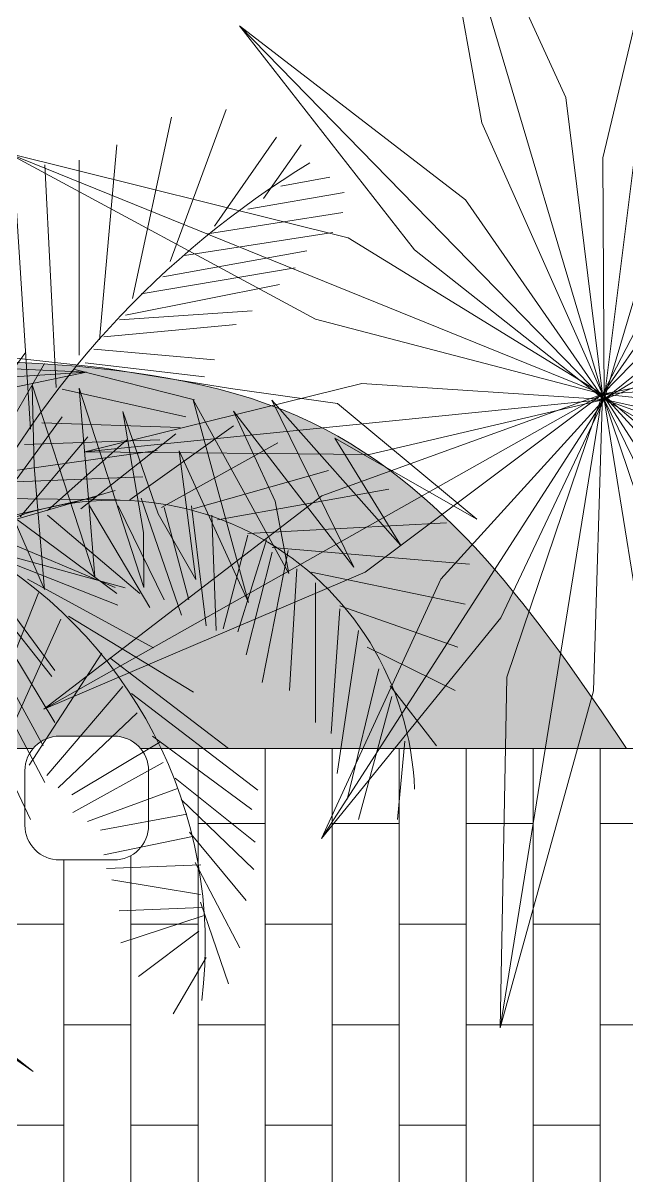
# Model space of a CAD drawing. Header units: metres. Extents: x 8 to 2416, y -346 to 476.
# Drawn here: x 38.32 to 39.54, y 40.29 to 42.618 of the extents above; entities that cross this region are included whole.
import ezdxf

# ---------------------------------------------------------------- set-up
doc = ezdxf.new("R2010")
doc.units = ezdxf.units.M
doc.linetypes.add('0', pattern=[0])
doc.layers.get('0').update_dxf_attribs({"color": 250, "linetype": '0', "lineweight": 20})
for name, color, linetype, lineweight in [('A-WALL', 250, 'Continuous', 20), ('ARBOLES', 86, 'Continuous', 0), ('baños', 140, 'Continuous', 0), ('piso', 253, 'Continuous', 0)]:
    doc.layers.add(name, color=color, linetype=linetype, lineweight=lineweight)
doc.layers.add('arboles oscuros', color=7, linetype='Continuous', lineweight=0, true_color=0x4d582c)
doc.layers.add('grama', color=7, linetype='Continuous', lineweight=0, true_color=0x698c45)
doc.layers.add('hatch piso', color=253, linetype='Continuous', lineweight=0, transparency=0.7)

# ---------------------------------------------------------------- blocks, each defined once
blk = doc.blocks.new('ARBUSTO 2')
at = {"layer": 'arboles oscuros', "color": 252, "true_color": 0x8da178}
for p, q in [((-0.05977702681866504, 1.359074349447354), (2.273736754432321e-13, 5.684341886080801e-14)), ((1.025296746805907, 0.8941045583435425), (2.273736754432321e-13, 2.842170943040401e-14)), ((-1.09983748001946, 0.8006334353528928), (2.273736754432321e-13, 5.684341886080801e-14)), ((-1.311697878169525, -0.3607007855079871), (2.273736754432321e-13, 5.684341886080801e-14)), ((-0.5358230202971299, -1.250419957926198), (2.273736754432321e-13, 5.684341886080801e-14)), ((1.338301157843489, -0.2441442016020687), (2.273736754432321e-13, 5.684341886080801e-14)), ((0.6435375006567483, -1.198547398107166), (2.273736754432321e-13, 5.684341886080801e-14))]:
    blk.add_line(p, q, dxfattribs=at)
for points in [[(2.273736754432321e-13, 5.684341886080801e-14), (0.07705867763343122, 0.6283973886395131), (-0.05977702681866504, 1.359074349447354), (-0.1086469566062078, 0.619762369598817), (2.273736754432321e-13, 5.684341886080801e-14)], [(2.273736754432321e-13, 2.842170943040401e-14), (0.5393461615883552, 0.3315524631603068), (1.025296746805907, 0.8941045583435425), (0.4168094627543724, 0.4713591281699507), (2.273736754432321e-13, 2.842170943040401e-14)], [(2.273736754432321e-13, 5.684341886080801e-14), (-0.443255562289778, 0.452046263502524), (-1.09983748001946, 0.8006334353529212), (-0.5522900016483163, 0.3014719058714377), (2.273736754432321e-13, 5.684341886080801e-14)], [(2.273736754432321e-13, 2.842170943040401e-14), (-0.6297893230430418, -0.06470491811515444), (-1.311697878169525, -0.3607007855079871), (-0.5800474107859372, -0.2438330518832856), (2.273736754432321e-13, 2.842170943040401e-14)], [(2.273736754432321e-13, 5.684341886080801e-14), (-0.3420788781838837, -0.5327319766522578), (-0.5358230202971299, -1.250419957926169), (-0.1710172887908357, -0.605526748282017), (2.273736754432321e-13, 5.684341886080801e-14)], [(2.273736754432321e-13, 8.526512829121202e-14), (0.5954949852105074, -0.2149582295162702), (1.338301157843489, -0.2441442016020403), (0.62839985529763, -0.03198715074481129), (2.273736754432321e-13, 8.526512829121202e-14)], [(2.273736754432321e-13, 8.526512829121202e-14), (0.2032239390853192, -0.5996009910182636), (0.6435375006567483, -1.198547398107138), (0.3667923397808863, -0.5112464527296936), (2.273736754432321e-13, 8.526512829121202e-14)]]:
    blk.add_lwpolyline(points, dxfattribs=at)
blk = doc.blocks.new('PL BASE 1N NASAS 09')
at = {"layer": 'A-WALL'}
blk.add_lwpolyline([(-111.9888702717375, -47.27475761938085), (-111.8788702717376, -47.27475761938085, 0.414213562373095), (-111.8088702717376, -47.20475761938091), (-111.8088702717376, -47.0947576193809, 0.414213562373095), (-111.8788702717376, -47.02475761938085), (-111.9888702717375, -47.02475761938085, 0.414213562373095), (-112.0588702717376, -47.0947576193809), (-112.0588702717376, -47.20475761938091, 0.414213562373095)], format="xyb", close=True, dxfattribs=at)
at = {"layer": 'piso'}
for p, q in [((-115.8310712337409, -47.04975761938037), (-112.0424892982115, -47.04975761938051)), ((-111.8252512452637, -47.04975761938054), (-106.4396902602147, -47.04975761938073))]:
    blk.add_line(p, q, dxfattribs=at)
blk = doc.blocks.new('PL MUEBLES 1N NASAS 09')
at = {"layer": 'hatch piso'}
h = blk.add_hatch(dxfattribs=at)
h.set_pattern_fill('AR-BRSTD', color=256, scale=0.002, angle=-90.00000000000001)
h.set_pattern_definition([(270, (-8.745879547549919, 232.0100725299206), (0.1354836, -2.178742458197296e-17), []), (0, (-8.745879547549919, 232.0100725299206), (0.1354836, 0.2032), [0.1354836, -0.1354836])])
edge = h.paths.add_edge_path()
edge.add_line((62.33047333544064, 47.14807486002906), (63.23047333544037, 47.14807486002911))
edge.add_line((63.23047333544037, 47.14807486002911), (63.23047333544059, 48.44807486002907))
edge.add_line((63.23047333544059, 48.44807486002907), (56.53309564073618, 48.44807486002884))
edge.add_line((56.53309564073618, 48.44807486002884), (56.53309564073629, 48.27307486002911))
edge.add_line((56.53309564073629, 48.27307486002911), (56.38309564073631, 48.27307486002911))
edge.add_line((56.38309564073631, 48.27307486002911), (56.38309564073633, 48.45357486002917))
edge.add_line((56.38309564073633, 48.45357486002917), (54.58787718628311, 48.45357486002946))
edge.add_line((54.58787718628311, 48.45357486002946), (54.58787718628315, 46.94807486002907))
edge.add_line((54.58787718628315, 46.94807486002907), (55.82569395206997, 46.94807486002912))
edge.add_arc((55.87547333544112, 46.99728881121364), 0.07000000000002685, 180.0000000000116, 224.6727403341577, ccw=False)
edge.add_line((55.80547333544109, 46.99728881121362), (55.80547333544109, 47.10728881121358))
edge.add_arc((55.8754733354411, 47.10728881121359), 0.07000000000000739, 90.00000000001171, 180.0000000000116, ccw=False)
edge.add_line((55.87547333544109, 47.1772888112136), (55.9854733354411, 47.1772888112136))
edge.add_arc((55.98547333544109, 47.10728881121359), 0.07000000000000739, -1.1709744285326451e-11, 89.9999999999884, ccw=False)
edge.add_line((56.05547333544109, 47.10728881121358), (56.05547333544109, 46.99728881121362))
edge.add_arc((55.98547333544108, 46.9972888112136), 0.0700000000000145, -44.67274033409598, 1.750777300912887e-11, ccw=False)
edge.add_line((56.03525271881227, 46.94807486002915), (59.0256939700979, 46.94807486002929))
edge.add_arc((59.07547333674199, 46.99728882813308), 0.07000000000004498, 179.9999999999884, 224.6727598081308, ccw=False)
edge.add_line((59.00547333674194, 46.99728882813309), (59.00547333674194, 47.10728882813305))
edge.add_arc((59.07547333674194, 47.10728882813305), 0.06999999999999318, 90, 180, ccw=False)
edge.add_line((59.07547333674194, 47.17728882813304), (59.18547333674195, 47.17728882813304))
edge.add_arc((59.18547333674195, 47.10728882813305), 0.06999999999999318, 0, 90, ccw=False)
edge.add_line((59.25547333674194, 47.10728882813305), (59.25547333674194, 46.99728882813309))
edge.add_arc((59.18547333674189, 46.99728882813309), 0.07000000000005002, -90, 0, ccw=False)
edge.add_line((59.18547333674189, 46.92728882813304), (59.07547333674199, 46.92728882813304))
edge.add_arc((59.07547333674199, 46.99728882813307), 0.0700000000000287, 229.9947977251994, 270, ccw=False)
edge.add_line((59.03047333544123, 46.94366980275089), (59.03047333544112, 44.97199442516524))
edge.add_arc((59.07547333674192, 44.91837539978317), 0.0699999999999629, 89.9999999999884, 130.0052022748909, ccw=False)
edge.add_line((59.07547333674194, 44.98837539978314), (59.18547333674195, 44.98837539978314))
edge.add_arc((59.18547333674195, 44.91837539978314), 0.06999999999999318, 0, 90, ccw=False)
edge.add_line((59.25547333674194, 44.91837539978314), (59.25547333674194, 44.80837539978319))
edge.add_arc((59.18547333674189, 44.80837539978319), 0.07000000000005002, -90, 0, ccw=False)
edge.add_line((59.18547333674189, 44.73837539978314), (59.07547333674199, 44.73837539978314))
edge.add_arc((59.07547333674198, 44.80837539978323), 0.07000000000009265, 229.9947977250752, 270.0000000000116, ccw=False)
edge.add_line((59.03047333544106, 44.7547563744011), (59.03047333544089, 41.1719944251663))
edge.add_arc((59.07547333674065, 41.11837539978324), 0.07000000000005885, 90.00000000001751, 130.0052022737088, ccw=False)
edge.add_line((59.07547333674063, 41.1883753997833), (59.18547333674053, 41.1883753997833))
edge.add_arc((59.18547333674053, 41.11837539978325), 0.07000000000005002, 0, 90, ccw=False)
edge.add_line((59.25547333674058, 41.11837539978325), (59.25547333674058, 41.00837539978329))
edge.add_arc((59.18547333674059, 41.00837539978329), 0.06999999999999318, -90, 0, ccw=False)
edge.add_line((59.18547333674059, 40.9383753997833), (59.07547333674057, 40.9383753997833))
edge.add_arc((59.07547333674057, 41.00837539978329), 0.06999999999999318, 180, 270, ccw=False)
edge.add_line((59.00547333674058, 41.00837539978329), (59.00547333674058, 41.11837539978325))
edge.add_arc((59.07547333674064, 41.11837539978322), 0.07000000000005713, 149.8480530798668, 179.9999999999767, ccw=False)
edge.add_line((59.01494459063377, 41.15353604390046), (56.03909236191515, 41.15353604390057))
edge.add_arc((55.98547333544103, 41.10853604390083), 0.07000000000006618, 2.9103830456733704e-11, 40.005200884535725, ccw=False)
edge.add_line((56.05547333544109, 41.10853604390087), (56.05547333544109, 40.99853604390091))
edge.add_arc((55.9854733354411, 40.99853604390091), 0.06999999999999318, -90, 0, ccw=False)
edge.add_line((55.9854733354411, 40.92853604390092), (55.87547333544109, 40.92853604390092))
edge.add_arc((55.87547333544109, 40.99853604390091), 0.06999999999999318, 180, 270, ccw=False)
edge.add_line((55.80547333544109, 40.99853604390091), (55.80547333544109, 41.10853604390087))
edge.add_arc((55.87547333544116, 41.10853604390083), 0.07000000000006423, 139.9947991154644, 179.9999999999709, ccw=False)
edge.add_line((55.82185430896703, 41.15353604390057), (50.43629332391805, 41.15353604390077))
edge.add_arc((50.38267429744407, 41.10853604390091), 0.07000000000003498, -3.490185918053612e-11, 40.005200884686076, ccw=False)
edge.add_line((50.4526742974441, 41.10853604390087), (50.4526742974441, 40.99853604390091))
edge.add_arc((50.38267429744411, 40.99853604390091), 0.06999999999999318, -90, 0, ccw=False)
edge.add_line((50.38267429744411, 40.92853604390092), (50.2726742974441, 40.92853604390092))
edge.add_arc((50.2726742974441, 40.99853604390091), 0.06999999999999318, 180, 270, ccw=False)
edge.add_line((50.2026742974441, 40.99853604390091), (50.2026742974441, 41.10853604390087))
edge.add_arc((50.27267429744415, 41.10853604390086), 0.07000000000005002, 139.9947991152424, 179.9999999999942, ccw=False)
edge.add_line((50.21905527097022, 41.1535360439008), (46.43047333544075, 41.15353604390094))
edge.add_line((46.43047333544075, 41.15353604390094), (46.43047333544064, 40.95353604390095))
edge.add_line((46.43047333544064, 40.95353604390095), (44.33047333544016, 40.95353604390101))
edge.add_line((44.33047333544016, 40.95353604390101), (44.33047333544033, 39.35357486002907))
edge.add_line((44.33047333544033, 39.35357486002907), (47.83047333544033, 39.35357486002907))
edge.add_line((47.83047333544033, 39.35357486002907), (47.83047333544062, 38.95357486002915))
edge.add_line((47.83047333544062, 38.95357486002915), (62.33047333543995, 38.95357486002904))
edge.add_line((62.33047333543995, 38.95357486002904), (62.33047333544064, 47.14807486002906))
at = {"layer": 'baños'}
blk.add_blockref('PL BASE 1N NASAS 09', (162.2615445691817, 88.20329366328178), dxfattribs=at)
blk = doc.blocks.new('A2')
at = {"layer": 'ARBOLES', "color": 87, "true_color": 0x4f6a34, "extrusion": (-5.0859915e-09, -1.3773533e-08, 1)}
for p, q in [((748.0234635930859, -87.64405577784962, 5.113568845e-07), (799.5561657875958, -93.4222238346492, 6.938659804e-07)), ((799.5561657875958, -93.4222238346492, 6.938659804e-07), (820.218117498757, -96.78039005613287, 7.526986776e-07)), ((798.2855089850032, -127.1753097236822, 2.225041894e-07), (788.182548080764, -96.15093907804984, 5.984358083e-07)), ((788.182548080764, -96.15093907804984, 5.984358083e-07), (788.5126821309022, -109.3484055566956, 4.183391276e-07)), ((806.2424103789451, -128.9212985010383, 2.389244881e-07), (795.7695817026636, -96.69943191378724, 6.294687125e-07)), ((795.7695817026636, -96.69943191378724, 6.294687125e-07), (797.2807473826055, -114.498978695234, 3.919918438e-07)), ((820.218117498757, -96.78039005613287, 7.526986776e-07), (837.5186866570114, -99.19283913982893, 8.074612779e-07)), ((829.6894028368615, -126.6437802369618, 3.895451648e-07), (814.1933758644119, -98.5922305796171, 6.971014478e-07)), ((814.1933758644119, -98.5922305796171, 6.971014478e-07), (823.1317664484137, -131.3323853956518, 2.916144243e-07)), ((847.7606576234546, -122.1054521261684, 5.439642245e-07), (826.9036239062286, -98.63431904975307, 7.611659541e-07)), ((826.9036239062286, -98.63431904975307, 7.611659541e-07), (840.1601325764087, -125.6317144447442, 4.567389286e-07)), ((808.5248854901221, -117.0035227390562, 4.146830145e-07), (802.822481110239, -100.4985193941448, 6.130128421e-07)), ((802.822481110239, -100.4985193941448, 6.130128421e-07), (806.1597243489518, -120.0237537641145, 3.610545735e-07)), ((840.1601325764087, -125.6317144447442, 4.567389286e-07), (820.7293496358172, -100.4456654969722, 7.048150077e-07)), ((820.7293496358172, -100.4456654969722, 7.048150077e-07), (827.4850400506826, -114.9728310877461, 5.390839974e-07)), ((837.5186866570114, -99.19283913982893, 8.074612779e-07), (860.0739281602298, -117.8471239708869, 6.652416368e-07)), ((860.0739281602298, -117.8471239708869, 6.652416368e-07), (837.088904002609, -104.7989391330096, 7.280596039e-07)), ((837.088904002609, -104.7989391330096, 7.280596039e-07), (847.7606576234546, -122.1054521261684, 5.439642245e-07)), ((823.1317664484137, -131.3323853956518, 2.916144243e-07), (811.9605397784891, -106.8092062222835, 5.725684776e-07)), ((811.9605397784891, -106.8092062222835, 5.725684776e-07), (814.6205538165573, -127.6406191872079, 2.99175133e-07)), ((788.5126821309022, -109.3484055566956, 4.183391276e-07), (790.1664474912559, -129.2418994878869, 1.527464696e-07)), ((790.1664474912559, -129.2418994878869, 1.527464696e-07), (784.0450316199845, -115.0906692205936, 3.165254373e-07)), ((797.2807473826055, -114.498978695234, 3.919918438e-07), (798.2855089850032, -127.1753097236822, 2.225041894e-07)), ((827.4850400506826, -114.9728310877461, 5.390839974e-07), (829.6894028368615, -126.6437802369618, 3.895451648e-07)), ((814.6205538165573, -127.6406191872079, 2.99175133e-07), (808.5248854901221, -117.0035227390562, 4.146830145e-07)), ((806.1597243489518, -120.0237537641145, 3.610545735e-07), (806.2424103789451, -128.9212985010383, 2.389244881e-07)), ((764.065373656448, -187.9223202145448, -7.882400791e-07), (788.3385043981012, -207.1056612853762, -9.290095237e-07)), ((788.3385043981012, -207.1056612853762, -9.290095237e-07), (763.5350793267507, -190.0140398661554, -8.197475211e-07))]:
    blk.add_line(p, q, dxfattribs=at)
blk = doc.blocks.new('arbol4')
at = {"layer": 'ARBOLES', "color": 252, "true_color": 0x8da178}
for p, q in [((1294.105728919559, 72.28918169604015), (1294.083087787249, 72.38729736698599)), ((1294.129785122636, 72.25295437138277), (1294.109974131866, 72.37824053582165)), ((1294.151011184177, 72.21823651858551), (1294.136860476484, 72.37522159209959)), ((1294.081672716481, 72.31333324581112), (1294.059031584172, 72.36314581721501)), ((1294.080257645711, 72.31635218953136), (1294.026484956476, 72.34654162674644)), ((1294.166576962639, 72.19257549695442), (1294.166576962639, 72.34352268302439)), ((1294.455408775343, 72.29490165449181), (1294.422899250348, 72.35040001637583)), ((1294.177897528793, 72.16087658787922), (1294.193463307255, 72.33144690813981)), ((1294.091578211865, 72.29823852720449), (1293.995353399553, 72.3254090206957)), ((1294.449891212383, 72.24065363004604), (1294.477449189832, 72.32074571972237)), ((1294.448085341074, 72.2689668874774), (1294.389034361512, 72.31359825335869)), ((1294.12129469802, 72.26503014626917), (1293.998183541092, 72.2922006397622)), ((1294.186387953409, 72.14276292555053), (1294.213274298026, 72.29371011162232)), ((1294.197708519564, 72.11861137577955), (1294.228840076489, 72.28918169604015)), ((1294.444599543397, 72.20178895975016), (1294.488595982258, 72.28555335505928)), ((1294.452586381153, 72.25398981824958), (1294.371607934086, 72.28046879597798)), ((1294.14393583033, 72.2288028216118), (1294.020824673399, 72.25748278696494)), ((1294.203368802641, 72.09445982600857), (1294.244405854951, 72.24691648394048)), ((1294.451076515504, 72.24572619401636), (1294.369759227478, 72.24913014052083)), ((1294.438884643331, 72.17192552307836), (1294.494578331117, 72.23907196813718)), ((1293.875072384161, 72.15332922857681), (1293.851016181084, 72.23484070905408)), ((1293.903373799548, 72.14276292555053), (1293.869412101084, 72.23182176533203)), ((1293.93733549801, 72.12464926322184), (1293.880732667239, 72.23333123719397)), ((1293.967051984167, 72.10653560089315), (1293.903373799548, 72.23182176533203)), ((1294.449778265397, 72.23296195297019), (1294.362647408751, 72.21869475669348)), ((1294.01799453186, 72.06728933251554), (1293.934505356473, 72.21823651858551)), ((1294.160916679562, 72.19710391253659), (1294.037805522631, 72.22578387788974)), ((1294.210444156487, 72.0657798606536), (1294.26704698726, 72.22427440602962)), ((1293.845355898006, 72.16842394718344), (1293.828375048774, 72.21370810300334)), ((1294.450187218044, 72.20407674837963), (1294.357482965185, 72.20740573443447)), ((1294.430912084009, 72.13960863554178), (1294.502183492611, 72.20854588252234)), ((1294.44200304318, 72.176260477656), (1294.354787796415, 72.19406954622912)), ((1294.04205073494, 72.05974197321314), (1293.98120269186, 72.18502813765201)), ((1294.176482458023, 72.16389553160127), (1294.06044665494, 72.18804708137225)), ((1294.424773952863, 72.11874643249769), (1294.503453185852, 72.18154218164466)), ((1293.855261393391, 72.16087658787922), (1293.794413350311, 72.16238605974115)), ((1294.220349651873, 72.02804306413793), (1294.282612765722, 72.1593671160191)), ((1294.427144559105, 72.12889156044014), (1294.338758287652, 72.16151203600577)), ((1294.4364010901, 72.15408871806187), (1294.351655118132, 72.16985062069045)), ((1294.637795528818, 72.0386093671624), (1294.605248901124, 72.1593671160191)), ((1294.650531165743, 72.082384051124), (1294.643455811895, 72.1593671160191)), ((1294.077427504172, 72.0325714797201), (1294.01799453186, 72.15332922857681)), ((1294.189218094948, 72.13068715066595), (1294.074597362634, 72.15483870043693)), ((1294.413161094058, 72.10328811789634), (1294.32446453851, 72.15260150416555)), ((1294.402507644399, 72.07751901311906), (1294.500207560582, 72.1496315790265)), ((1293.906203941086, 72.13974398183029), (1293.778847571849, 72.10955454461521)), ((1294.625059891895, 72.01143887366936), (1294.59392833497, 72.13974398183029)), ((1293.928845073396, 72.12615873508378), (1293.811394199543, 72.06276091693337)), ((1294.12129469802, 71.99030626761862), (1294.056201442633, 72.12917767880401)), ((1294.387451823216, 72.05453468367898), (1294.309944895395, 72.12830761817361)), ((1294.409816800234, 72.08356980917063), (1294.323377903943, 72.13533664630461)), ((1294.382174432662, 72.03555398434594), (1294.506317134862, 72.13072584014492)), ((1294.201953731871, 72.09596929786869), (1294.078842574942, 72.12313979136172)), ((1294.221764722642, 71.98124943645428), (1294.296763473415, 72.12313979136172)), ((1294.373468358167, 72.02893124113882), (1294.298656599117, 72.11604036383335)), ((1294.605248901124, 71.97370207715187), (1294.584022839585, 72.11408296019738)), ((1293.958561559551, 72.11106401647532), (1293.856676464161, 72.04162831088445)), ((1294.153841325716, 71.95860735854342), (1294.088748070327, 72.10653560089315)), ((1294.352711915352, 71.9959674459916), (1294.281569012651, 72.10598593767838)), ((1293.986862974937, 72.09596929786869), (1293.916109436471, 72.01143887366936)), ((1294.184972882639, 71.92539897760992), (1294.128370051868, 72.0838935229823)), ((1294.218934581103, 71.94804105552078), (1294.295348402647, 72.08691246670617)), ((1294.312511558263, 71.96268806770797), (1294.256847707825, 72.08668965520894)), ((1294.360557249253, 72.0007086854913), (1294.477390795618, 72.08982974523872)), ((1294.63638045805, 72.02804306413793), (1294.681662722668, 72.08691246670617)), ((1294.013749319553, 72.07785563554182), (1293.954316347242, 71.98728732389839)), ((1294.20478387341, 72.07483669181795), (1294.100068636481, 72.07936510740012)), ((1294.586852981124, 71.95256947110295), (1294.578362556508, 72.07483669181795)), ((1294.218934581103, 71.91936109016581), (1294.306668968801, 72.06427038879531)), ((1294.290471143774, 71.93684400247923), (1294.240931146048, 72.06182382205964)), ((1294.562796778045, 71.92690844947003), (1294.562796778045, 72.06427038879531)), ((1294.059031584172, 72.04615672646662), (1293.964221842628, 71.96313577412559)), ((1294.216104439564, 72.03408095158022), (1294.107143990327, 72.05672302949108)), ((1294.199123590332, 71.90728531528123), (1294.173652316485, 72.05219461390891)), ((1294.265961454487, 71.91304710319685), (1294.224266790664, 72.04276816227696)), ((1294.320243945179, 71.95973763013365), (1294.442975450281, 72.03445356780878)), ((1294.535910433428, 71.89520954039483), (1294.510439159581, 72.02502412041588)), ((1294.544400858044, 71.91332320272352), (1294.537325504199, 72.0325714797201)), ((1294.61373932574, 71.99030626761862), (1294.700058642668, 72.0325714797201)), ((1294.220349651873, 71.97219260528993), (1294.126954981098, 72.02200517669382)), ((1294.227383910033, 71.8957230262223), (1294.199757101377, 72.01897126299275)), ((1294.216104439564, 71.89068112481266), (1294.306668968801, 72.01294834552948)), ((1294.217519510335, 71.91030425900146), (1294.303838827263, 72.01898623297359)), ((1294.217519510335, 71.91634214644557), (1294.138275547252, 72.00992940180925)), ((1294.095823424173, 71.99785362692285), (1293.964221842628, 71.9435126399386)), ((1294.013749319553, 71.86049168759757), (1293.99959861186, 71.99483468320079)), ((1294.279719025561, 71.92326719158893), (1294.40373450234, 71.99086339934922)), ((1294.520344654967, 71.89671901225495), (1294.494873381119, 71.99785362692285)), ((1294.586852981124, 71.94955052737907), (1294.702888784207, 71.99030626761862)), ((1293.993938328783, 71.8559632720154), (1293.969882125705, 71.98426838017633)), ((1294.050541159556, 71.85445380015528), (1294.01799453186, 71.98124943645428)), ((1293.978372550321, 71.85143485643323), (1293.940165639548, 71.97219260528993)), ((1294.139690618023, 71.97219260528993), (1293.985447904167, 71.92539897760992)), ((1294.10289877802, 71.8680390469018), (1294.036390451863, 71.9691736615697)), ((1294.441100691884, 71.85143485643323), (1294.455251399578, 71.9691736615697)), ((1294.460911682655, 71.86049168759757), (1294.465156894962, 71.97370207715187)), ((1294.496288451887, 71.8801148217882), (1294.47223224881, 71.97219260528993)), ((1294.514684371889, 71.88464323737037), (1294.486382956503, 71.97521154901199)), ((1293.951486205703, 71.85445380015528), (1293.904788870316, 71.95558841482318)), ((1294.153841325716, 71.87407693434409), (1294.061861725711, 71.95860735854342)), ((1294.391573214959, 71.84388749713082), (1294.4311951965, 71.95860735854342)), ((1294.187803024178, 71.88464323737037), (1294.097238494943, 71.95256947110295)), ((1294.213274298026, 71.88615270923049), (1294.128370051868, 71.95105999924101)), ((1294.254997720735, 71.9039709091195), (1294.368684310381, 71.94898907236177)), ((1294.340630667263, 71.85143485643323), (1294.400063639575, 71.95105999924101)), ((1294.558551565738, 71.91634214644557), (1294.709964138053, 71.94804105552078)), ((1293.926014931857, 71.86200115945951), (1293.825544907236, 71.93898422435643)), ((1293.934505356473, 71.8559632720154), (1293.87648745493, 71.93898422435643)), ((1294.269877128799, 71.86502010317975), (1294.367517011881, 71.9374747524945)), ((1294.299593614954, 71.86049168759757), (1294.390158144189, 71.9374747524945)), ((1294.36893208265, 71.85143485643323), (1294.414214347268, 71.9435126399386)), ((1294.414214347268, 71.85294432829517), (1294.438270550346, 71.9435126399386)), ((1294.179312599562, 71.92841792133015), (1293.993938328783, 71.91634214644557)), ((1294.227595525573, 71.89122240940935), (1294.375654625256, 71.93196483718759)), ((1294.240160642642, 71.87860534992626), (1294.366101941111, 71.9314368650522)), ((1293.909034082625, 71.85445380015528), (1293.785922925695, 71.91936109016581)), ((1293.849601110313, 71.85747274387734), (1293.75620643954, 71.90728531528123)), ((1294.200538661103, 71.90275689969906), (1294.047711018017, 71.89671901225495)), ((1294.520344654967, 71.89219059667278), (1294.714209350362, 71.90879478714135)), ((1293.807148987234, 71.86049168759757), (1293.720829670306, 71.89671901225495)), ((1294.153841325716, 71.87860534992626), (1294.083087787249, 71.75180971362727)), ((1294.176482458023, 71.88162429364831), (1294.124124839559, 71.77596126339824)), ((1294.192048236487, 71.88162429364831), (1294.153841325716, 71.78954651014476)), ((1294.20619894418, 71.88313376550843), (1294.175067387255, 71.79407492572693)), ((1294.213274298026, 71.8801148217882), (1294.20619894418, 71.67331717687023)), ((1294.22459486418, 71.87709587806614), (1294.366101941111, 71.83634013782842)), ((1294.496288451887, 71.87860534992626), (1294.691568218052, 71.8680390469018)), ((1294.125539910329, 71.87105799062385), (1294.043465805708, 71.73218657943846)), ((1294.21065325202, 71.86563284919077), (1294.093807369966, 71.81048997516166)), ((1294.227425005719, 71.86954851876192), (1294.347706021111, 71.84237802526889)), ((1294.233085288796, 71.87407693434409), (1294.313744322647, 71.76388548851367)), ((1294.466571965732, 71.86502010317975), (1294.634965387279, 71.83483066596648)), ((1293.790168138002, 71.86351063131963), (1293.723659811844, 71.83483066596648)), ((1293.851016181084, 71.85898221573746), (1293.75620643954, 71.81067911619368)), ((1293.8962984457, 71.8559632720154), (1293.788753067233, 71.78954651014476)), ((1293.951486205703, 71.85747274387734), (1293.828375048774, 71.75633812920944)), ((1293.984032833398, 71.8559632720154), (1293.860921676468, 71.73973393874087)), ((1294.013749319553, 71.85445380015528), (1293.899128587239, 71.73671499502063)), ((1294.047711018017, 71.85445380015528), (1293.942995781087, 71.73973393874087)), ((1294.078842574942, 71.86049168759757), (1293.968467054935, 71.72312974827412)), ((1294.098653565711, 71.85898221573746), (1294.005258894937, 71.72916763571641)), ((1294.210082270684, 71.86114057493444), (1294.296642007214, 71.71167153054023)), ((1294.272707270337, 71.86200115945951), (1294.339215596495, 71.78350862270247)), ((1294.299593614954, 71.8559632720154), (1294.377422507266, 71.78652756642452)), ((1294.332140242647, 71.85445380015528), (1294.425534913423, 71.78048967898042)), ((1294.442515762655, 71.85445380015528), (1294.57553241497, 71.81671700363779)), ((1293.918939578009, 71.84992538457311), (1293.804318845695, 71.77143284781607)), ((1294.233085288796, 71.84992538457311), (1294.235915430335, 71.63859932407479)), ((1294.238745571874, 71.84388749713082), (1294.367517011881, 71.84539696899094)), ((1294.380252648804, 71.84539696899094), (1294.482137744194, 71.77294231967801)), ((1294.41138420573, 71.85294432829517), (1294.526004938044, 71.78954651014476)), ((1294.203920315817, 71.82388338034082), (1294.078175495009, 71.810955216779)), ((1294.245820925719, 71.82879277852237), (1294.392988285727, 71.8227548910819)), ((1294.19780571347, 71.8094444054642), (1294.27808373829, 71.7003357983541)), ((1294.255726421105, 71.81822647549973), (1294.407138993421, 71.79709386944899)), ((1294.185623861297, 71.80338467542435), (1294.064661353054, 71.79441351347316)), ((1294.176202210757, 71.77414987723944), (1294.072703361292, 71.79034811867507)), ((1294.264216845721, 71.79558439758887), (1294.244405854951, 71.5963341119733)), ((1294.276952482644, 71.7910559820067), (1294.409969134959, 71.78652756642452)), ((1294.164353660287, 71.74826677698923), (1294.069967294435, 71.78004456962492)), ((1294.181365177547, 71.78110172835488), (1294.250627447637, 71.64143932252239)), ((1294.282612765722, 71.77596126339824), (1294.268462058028, 71.5510499561534)), ((1294.293933331876, 71.76992337595595), (1294.42978012573, 71.77445179153813)), ((1294.149697555663, 71.7227405251707), (1294.064043019199, 71.76710301949981)), ((1294.313744322647, 71.73671499502063), (1294.435440408807, 71.76388548851367)), ((1294.141417867792, 71.70249027549846), (1294.055120862699, 71.75302089305308)), ((1294.170349422818, 71.75054792963249), (1294.207991423545, 71.57534254033101)), ((1294.325064888802, 71.71709186083001), (1294.443930833423, 71.7472812980451)), ((1294.128546194469, 71.67978044896893), (1294.045818051974, 71.73594391710333)), ((1294.30808403957, 71.7352055231587), (1294.296763473415, 71.51633210335615)), ((1294.336385454956, 71.71105397338954), (1294.453836328809, 71.72463922013424)), ((1294.109107777279, 71.65029719553797), (1294.035944259917, 71.7143746668936)), ((1294.344875879572, 71.69746872664302), (1294.463741824194, 71.70803502966567)), ((1294.143844767722, 71.69913857756376), (1294.160739279224, 71.54026479847573)), ((1294.330725171879, 71.7035066140835), (1294.330725171879, 71.51180368777398)), ((1294.08902689146, 71.62698206533253), (1294.026260794969, 71.69430284143903)), ((1294.350536162649, 71.68841189547868), (1294.367517011881, 71.49670896916734)), ((1294.354781374956, 71.68539295175663), (1294.484967885733, 71.67331717687023)), ((1294.075132095281, 71.60744551252185), (1294.006750890484, 71.67547998548991)), ((1294.500533664196, 71.65973193012371), (1294.37034715342, 71.66878876128806)), ((1294.376007436497, 71.66426034570588), (1294.527420008812, 71.63407090849262)), ((1294.06651910571, 71.6070186330636), (1293.991071663007, 71.65312700739025)), ((1294.120266506598, 71.6595301992985), (1294.124907678631, 71.50525708765247)), ((1294.383082790343, 71.64765615523913), (1294.421289701114, 71.46953847567613)), ((1294.391573214959, 71.64312773965696), (1294.542985787274, 71.61746671802405)), ((1294.063783038849, 71.59671508401163), (1293.969277833182, 71.61633505441398)), ((1294.094641999766, 71.62626836847096), (1294.089647059373, 71.47474165108554)), ((1294.412799276498, 71.62652354918839), (1294.554306353429, 71.60086252755548)), ((1294.419874630345, 71.61142883058176), (1294.475062390348, 71.46199111637009)), ((1294.434025338039, 71.60539094313765), (1294.579777627277, 71.58274886522679)), ((1294.053647432384, 71.58430880653225), (1293.928973086949, 71.59102558896495)), ((1294.066019611669, 71.5918659613236), (1294.04398901924, 71.44098290976956)), ((1294.456666470348, 71.58425833708873), (1294.589683122663, 71.5631257310398)), ((1294.039110167577, 71.57094037694708), (1293.910748119725, 71.55986648656665)), ((1294.463741824194, 71.57671097778632), (1294.524589867274, 71.48916160986312)), ((1294.0359219592, 71.56830237587212), (1294.007371975426, 71.43346411713549)), ((1294.496288451887, 71.56010678731775), (1294.591098193431, 71.54350259684918)), ((1294.016792708938, 71.55247436942784), (1293.882696712963, 71.52995635367745)), ((1294.511854230351, 71.54954048429329), (1294.548646070351, 71.49670896916734)), ((1293.998044112898, 71.53964121248839), (1293.967804402867, 71.44762296789315)), ((1294.528835079583, 71.53746470940689), (1294.576947485738, 71.52840787824255))]:
    blk.add_line(p, q, dxfattribs=at)
blk.add_circle((1294.216804031063, 71.88603086845262), 0.02721536160463699, dxfattribs=at)
for centre, radius, start, end in [((1293.702821612465, 71.95886114143661), 0.5191167260759093, 351.9349947441569, 49.79031302169275), ((1294.005731064203, 72.2820417892018), 0.4487498709647919, 298.0575195194563, 7.072313305644359), ((1293.502411078797, 71.33185270536899), 0.9041408776769454, 37.80191212544985, 70.15794422631232), ((1294.365524868953, 72.14068272958878), 0.2948990640931313, 239.7143752216242, 357.8335244943124), ((1293.942140606713, 73.00726560835403), 1.154386130650183, 258.4254868245654, 283.7644164074232), ((1293.602011463948, 72.02322101839138), 0.6299135161430813, 299.7080554567746, 347.4206180778311), ((1295.027164778662, 72.28701239601116), 0.9041408776769454, 206.3270589675627, 238.683091068428)]:
    blk.add_arc(centre, radius, start, end, dxfattribs=at)

msp = doc.modelspace()

# ---------------------------------------------------------------- hatches: boundary and pattern name
at = {"layer": 'grama', "transparency": 33554495}
h = msp.add_hatch(color=256, dxfattribs=at)
h.dxf.hatch_style = 1
edge = h.paths.add_edge_path()
edge.add_spline(control_points=[(39.53970143399815, 41.15353604390114), (39.36272947683926, 41.41473394942086), (38.96943356429162, 41.99323458075899), (37.6598604515566, 41.90709882656457), (36.42213205499351, 41.95064399755993), (35.68879435031275, 41.71607283357407), (35.45155164061995, 41.65479839169298)], knot_values=[0.5449611889812966, 0.5449611889812966, 0.5449611889812966, 0.5449611889812966, 1.473857755420262, 2.473857755420262, 3.473857755420262, 3.928896566438965, 3.928896566438965, 3.928896566438965, 3.928896566438965], degree=3, periodic=0)
edge.add_line((35.45155164061998, 41.65479839169299), (35.45155164061998, 41.15353604390138))
edge.add_line((35.45155164061998, 41.15353604390138), (38.34013357614987, 41.15353604390128))
edge.add_arc((38.39375260262341, 41.10853604390088), 0.07000000000005004, 90, 139.9947991147479, ccw=False)
edge.add_line((38.39375260262341, 41.17853604390093), (38.50375260262331, 41.17853604390093))
edge.add_arc((38.50375260262331, 41.10853604390088), 0.07000000000005004, 40.005200885219324, 90, ccw=False)
edge.add_line((38.55737162909688, 41.15353604390125), (39.53970143399806, 41.15353604390121))
edge = h.paths.add_edge_path()
edge.add_spline(control_points=[(35.45155164061995, 41.65479839169298), (35.16742627368284, 41.58141521669098), (34.8719647372603, 41.52536350335094), (34.55155164062005, 41.55114236097617)], knot_values=[0, 0, 0, 0, 0.5449611889812971, 0.5449611889812971, 0.5449611889812971, 0.5449611889812971], degree=3, periodic=0)
edge.add_line((34.55155164062002, 41.55114236097617), (34.55155164061993, 41.15353604390142))
edge.add_line((34.55155164061993, 41.15353604390142), (35.45155164061998, 41.15353604390138))
edge.add_line((35.45155164061998, 41.15353604390138), (35.45155164061998, 41.65479839169299))

# ---------------------------------------------------------------- linework, layer by layer
msp.add_open_spline([(34.55155164062005, 41.55114236097617), (35.13950744943502, 41.50383833612732), (36.14738530329265, 41.9603100069336), (37.6598604515566, 41.90709882656457), (38.96943356429162, 41.99323458075899), (39.36272947683926, 41.41473394942086), (39.53970143399815, 41.15353604390114)], degree=3, knots=[0, 0, 0, 0, 1, 2, 3, 3.928896566438965, 3.928896566438965, 3.928896566438965, 3.928896566438965])

# ---------------------------------------------------------------- block references
msp.add_blockref('PL MUEBLES 1N NASAS 09', (-11.87892169482075, 3.552713678800501e-15))
at = {"layer": 'ARBOLES', "xscale": 0.0125, "yscale": 0.0125, "zscale": 0.0125}
msp.add_blockref('A2', (28.48620033971957, 43.09001496474767, 2.552721577047787e-09), dxfattribs=at)
at = {"layer": 'ARBOLES', "xscale": -2.056126495412678, "yscale": 2.056126495412678, "zscale": 2.056126495412678, "rotation": 180}
msp.add_blockref('arbol4', (-2622.874047496703, 189.3790390219046, 1.808265492704779e-08), dxfattribs=at)
at = {"layer": 'arboles oscuros'}
for p, xscale, yscale, zscale, rotation in [((39.49102686490534, 41.8693333732744), 0.9529508504097018, 0.9529508504097018, 0.9529508504097018, 14.02447005196064), ((37.15460954041902, 41.83008637414798), 0.9529508504097018, 0.9529508504097018, 0.9529508504097018, 14.02447005196064), ((39.49449367556446, 41.85822655451324), 0.7754526281055341, 0.7754526281055341, 0.7754526281055341, 144.6685050625734)]:
    msp.add_blockref('ARBUSTO 2', p, dxfattribs=dict(at, xscale=xscale, yscale=yscale, zscale=zscale, rotation=rotation))

doc.saveas('drawing.dxf')
